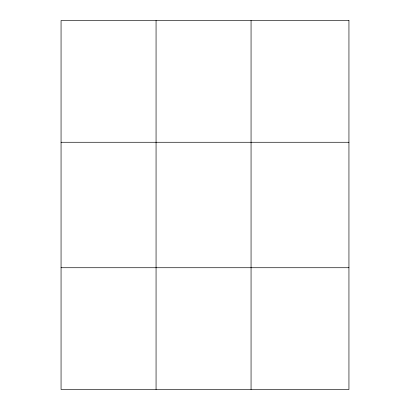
<?xml version="1.0" encoding="UTF-8"?>
<svg xmlns="http://www.w3.org/2000/svg" width="410" height="410" viewBox="0 0 410 410"><rect width="100%" height="100%" fill="white"/><g stroke="black" fill="none" stroke-linecap="round" stroke-linejoin="round"><path stroke-width="0.61" d="M156.061 20.5L156.061 389.5M251.058 20.5L251.058 389.5M61.059 142.27L348.941 142.27M61.059 267.73L348.941 267.73M348.941 20.5L348.941 389.5L61.059 389.5L61.059 20.5L348.941 20.5"/></g></svg>
